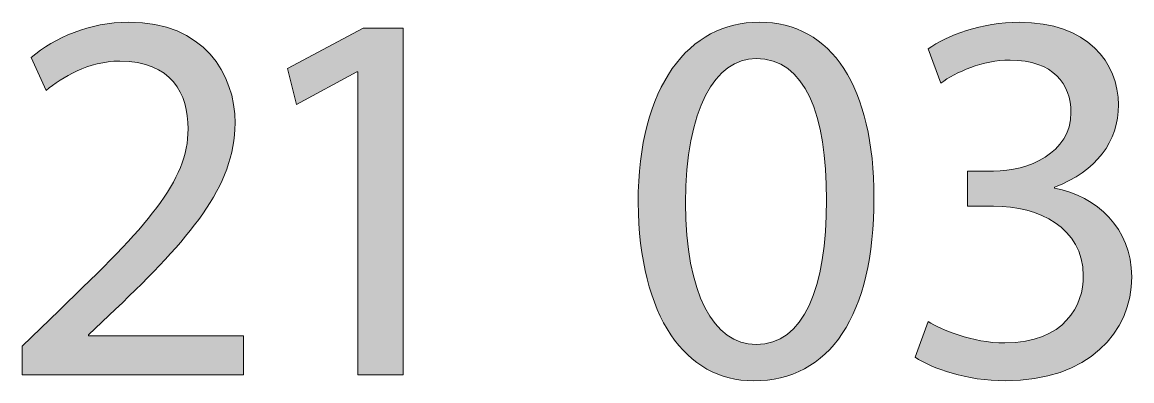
# Model space of a CAD drawing. Extents: x 264.4 to 289.3, y -386.6 to -378.5.
import ezdxf

# ---------------------------------------------------------------- set-up
doc = ezdxf.new("R2010")
doc.units = 0
doc.header["$MEASUREMENT"] = 0
doc.layers.add('Layer 1', color=7, linetype='Continuous', lineweight=0)

# ---------------------------------------------------------------- blocks, each defined once
blk = doc.blocks.new('Block_1')
at = {"layer": 'Layer 1', "true_color": 0x231f20, "transparency": 33554687}
h = blk.add_hatch(color=250, dxfattribs=at)
h.dxf.hatch_style = 2
edge = h.paths.add_edge_path()
edge.add_spline(control_points=[(264.377, -386.459), (264.377, -386.459), (264.377, -385.812), (264.377, -385.812), (264.377, -385.812), (265.205, -385.008), (265.205, -385.008), (267.196, -383.113), (268.107, -382.106), (268.107, -380.931), (268.107, -380.139), (267.736, -379.407), (266.572, -379.407), (265.865, -379.407), (265.277, -379.767), (264.917, -380.067), (264.917, -380.067), (264.582, -379.323), (264.582, -379.323), (265.109, -378.88), (265.889, -378.532), (266.776, -378.532), (268.456, -378.532), (269.163, -379.683), (269.163, -380.799), (269.163, -382.238), (268.12, -383.401), (266.477, -384.984), (266.477, -384.984), (265.865, -385.56), (265.865, -385.56), (265.865, -385.56), (265.865, -385.584), (265.865, -385.584), (265.865, -385.584), (269.355, -385.584), (269.355, -385.584), (269.355, -385.584), (269.355, -386.459), (269.355, -386.459), (269.355, -386.459), (264.377, -386.459), (264.377, -386.459)], knot_values=[0, 0, 0, 0, 1, 1, 1, 2, 2, 2, 3, 3, 3, 4, 4, 4, 5, 5, 5, 6, 6, 6, 7, 7, 7, 8, 8, 8, 9, 9, 9, 10, 10, 10, 11, 11, 11, 12, 12, 12, 13, 13, 13, 14, 14, 14, 14], degree=3, periodic=0)
h = blk.add_hatch(color=250, dxfattribs=at)
h.dxf.hatch_style = 2
edge = h.paths.add_edge_path()
edge.add_spline(control_points=[(279.292, -382.598), (279.292, -384.625), (279.917, -385.776), (280.876, -385.776), (281.943, -385.776), (282.459, -384.517), (282.459, -382.525), (282.459, -380.606), (281.979, -379.347), (280.876, -379.347), (279.964, -379.347), (279.292, -380.475), (279.292, -382.598)], knot_values=[0, 0, 0, 0, 1, 1, 1, 2, 2, 2, 3, 3, 3, 4, 4, 4, 4], degree=3, periodic=0)
edge = h.paths.add_edge_path()
edge.add_spline(control_points=[(283.526, -382.478), (283.526, -385.128), (282.531, -386.591), (280.816, -386.591), (279.292, -386.591), (278.249, -385.164), (278.225, -382.585), (278.225, -379.959), (279.365, -378.532), (280.948, -378.532), (282.579, -378.532), (283.526, -379.995), (283.526, -382.478)], knot_values=[0, 0, 0, 0, 1, 1, 1, 2, 2, 2, 3, 3, 3, 4, 4, 4, 4], degree=3, periodic=0)
h = blk.add_hatch(color=250, dxfattribs=at)
h.dxf.hatch_style = 2
edge = h.paths.add_edge_path()
edge.add_spline(control_points=[(284.741, -385.26), (285.041, -385.44), (285.724, -385.74), (286.468, -385.74), (287.811, -385.74), (288.243, -384.888), (288.231, -384.229), (288.219, -383.137), (287.235, -382.669), (286.216, -382.669), (286.216, -382.669), (285.628, -382.669), (285.628, -382.669), (285.628, -382.669), (285.628, -381.878), (285.628, -381.878), (285.628, -381.878), (286.216, -381.878), (286.216, -381.878), (286.983, -381.878), (287.955, -381.482), (287.955, -380.559), (287.955, -379.935), (287.559, -379.383), (286.588, -379.383), (285.964, -379.383), (285.364, -379.659), (285.029, -379.899), (285.029, -379.899), (284.741, -379.131), (284.741, -379.131), (285.161, -378.832), (285.952, -378.532), (286.792, -378.532), (288.327, -378.532), (289.022, -379.443), (289.022, -380.391), (289.022, -381.207), (288.531, -381.89), (287.583, -382.238), (287.583, -382.238), (287.583, -382.262), (287.583, -382.262), (288.542, -382.442), (289.31, -383.161), (289.322, -384.253), (289.322, -385.5), (288.339, -386.591), (286.48, -386.591), (285.604, -386.591), (284.837, -386.315), (284.453, -386.063), (284.453, -386.063), (284.741, -385.26), (284.741, -385.26)], knot_values=[0, 0, 0, 0, 1, 1, 1, 2, 2, 2, 3, 3, 3, 4, 4, 4, 5, 5, 5, 6, 6, 6, 7, 7, 7, 8, 8, 8, 9, 9, 9, 10, 10, 10, 11, 11, 11, 12, 12, 12, 13, 13, 13, 14, 14, 14, 15, 15, 15, 16, 16, 16, 17, 17, 17, 18, 18, 18, 18], degree=3, periodic=0)
h = blk.add_hatch(color=250, dxfattribs=at)
h.dxf.hatch_style = 2
edge = h.paths.add_edge_path()
edge.add_spline(control_points=[(271.924, -379.647), (271.924, -379.647), (271.9, -379.647), (271.9, -379.647), (271.9, -379.647), (270.545, -380.379), (270.545, -380.379), (270.545, -380.379), (270.341, -379.575), (270.341, -379.575), (270.341, -379.575), (272.044, -378.664), (272.044, -378.664), (272.044, -378.664), (272.944, -378.664), (272.944, -378.664), (272.944, -378.664), (272.944, -386.459), (272.944, -386.459), (272.944, -386.459), (271.924, -386.459), (271.924, -386.459), (271.924, -386.459), (271.924, -379.647), (271.924, -379.647)], knot_values=[0, 0, 0, 0, 1, 1, 1, 2, 2, 2, 3, 3, 3, 4, 4, 4, 5, 5, 5, 6, 6, 6, 7, 7, 7, 8, 8, 8, 8], degree=3, periodic=0)
at = {"layer": 'Layer 1'}
for points, knots in [([(264.377, -386.459), (264.377, -386.459), (264.377, -385.812), (264.377, -385.812), (264.377, -385.812), (265.205, -385.008), (265.205, -385.008), (267.196, -383.113), (268.107, -382.106), (268.107, -380.931), (268.107, -380.139), (267.736, -379.407), (266.572, -379.407), (265.865, -379.407), (265.277, -379.767), (264.917, -380.067), (264.917, -380.067), (264.582, -379.323), (264.582, -379.323), (265.109, -378.88), (265.889, -378.532), (266.776, -378.532), (268.456, -378.532), (269.163, -379.683), (269.163, -380.799), (269.163, -382.238), (268.12, -383.401), (266.477, -384.984), (266.477, -384.984), (265.865, -385.56), (265.865, -385.56), (265.865, -385.56), (265.865, -385.584), (265.865, -385.584), (265.865, -385.584), (269.355, -385.584), (269.355, -385.584), (269.355, -385.584), (269.355, -386.459), (269.355, -386.459), (269.355, -386.459), (264.377, -386.459), (264.377, -386.459)], [0, 0, 0, 0, 1, 1, 1, 2, 2, 2, 3, 3, 3, 4, 4, 4, 5, 5, 5, 6, 6, 6, 7, 7, 7, 8, 8, 8, 9, 9, 9, 10, 10, 10, 11, 11, 11, 12, 12, 12, 13, 13, 13, 14, 14, 14, 14]), ([(283.526, -382.478), (283.526, -385.128), (282.531, -386.591), (280.816, -386.591), (279.292, -386.591), (278.249, -385.164), (278.225, -382.585), (278.225, -379.959), (279.365, -378.532), (280.948, -378.532), (282.579, -378.532), (283.526, -379.995), (283.526, -382.478)], [0, 0, 0, 0, 1, 1, 1, 2, 2, 2, 3, 3, 3, 4, 4, 4, 4]), ([(284.741, -385.26), (285.041, -385.44), (285.724, -385.74), (286.468, -385.74), (287.811, -385.74), (288.243, -384.888), (288.231, -384.229), (288.219, -383.137), (287.235, -382.669), (286.216, -382.669), (286.216, -382.669), (285.628, -382.669), (285.628, -382.669), (285.628, -382.669), (285.628, -381.878), (285.628, -381.878), (285.628, -381.878), (286.216, -381.878), (286.216, -381.878), (286.983, -381.878), (287.955, -381.482), (287.955, -380.559), (287.955, -379.935), (287.559, -379.383), (286.588, -379.383), (285.964, -379.383), (285.364, -379.659), (285.029, -379.899), (285.029, -379.899), (284.741, -379.131), (284.741, -379.131), (285.161, -378.832), (285.952, -378.532), (286.792, -378.532), (288.327, -378.532), (289.022, -379.443), (289.022, -380.391), (289.022, -381.207), (288.531, -381.89), (287.583, -382.238), (287.583, -382.238), (287.583, -382.262), (287.583, -382.262), (288.542, -382.442), (289.31, -383.161), (289.322, -384.253), (289.322, -385.5), (288.339, -386.591), (286.48, -386.591), (285.604, -386.591), (284.837, -386.315), (284.453, -386.063), (284.453, -386.063), (284.741, -385.26), (284.741, -385.26)], [0, 0, 0, 0, 1, 1, 1, 2, 2, 2, 3, 3, 3, 4, 4, 4, 5, 5, 5, 6, 6, 6, 7, 7, 7, 8, 8, 8, 9, 9, 9, 10, 10, 10, 11, 11, 11, 12, 12, 12, 13, 13, 13, 14, 14, 14, 15, 15, 15, 16, 16, 16, 17, 17, 17, 18, 18, 18, 18]), ([(271.924, -379.647), (271.924, -379.647), (271.9, -379.647), (271.9, -379.647), (271.9, -379.647), (270.545, -380.379), (270.545, -380.379), (270.545, -380.379), (270.341, -379.575), (270.341, -379.575), (270.341, -379.575), (272.044, -378.664), (272.044, -378.664), (272.044, -378.664), (272.944, -378.664), (272.944, -378.664), (272.944, -378.664), (272.944, -386.459), (272.944, -386.459), (272.944, -386.459), (271.924, -386.459), (271.924, -386.459), (271.924, -386.459), (271.924, -379.647), (271.924, -379.647)], [0, 0, 0, 0, 1, 1, 1, 2, 2, 2, 3, 3, 3, 4, 4, 4, 5, 5, 5, 6, 6, 6, 7, 7, 7, 8, 8, 8, 8]), ([(279.292, -382.598), (279.292, -384.625), (279.917, -385.776), (280.876, -385.776), (281.943, -385.776), (282.459, -384.517), (282.459, -382.525), (282.459, -380.606), (281.979, -379.347), (280.876, -379.347), (279.964, -379.347), (279.292, -380.475), (279.292, -382.598)], [0, 0, 0, 0, 1, 1, 1, 2, 2, 2, 3, 3, 3, 4, 4, 4, 4])]:
    blk.add_open_spline(points, degree=3, knots=knots, dxfattribs=at)
blk = doc.blocks.new('Block_0')
at = {"layer": 'Layer 1'}
blk.add_blockref('Block_1', (0, 0), dxfattribs=at)

msp = doc.modelspace()

# ---------------------------------------------------------------- block references
at = {"layer": 'Layer 1'}
msp.add_blockref('Block_0', (0, 0), dxfattribs=at)

doc.saveas('drawing.dxf')
